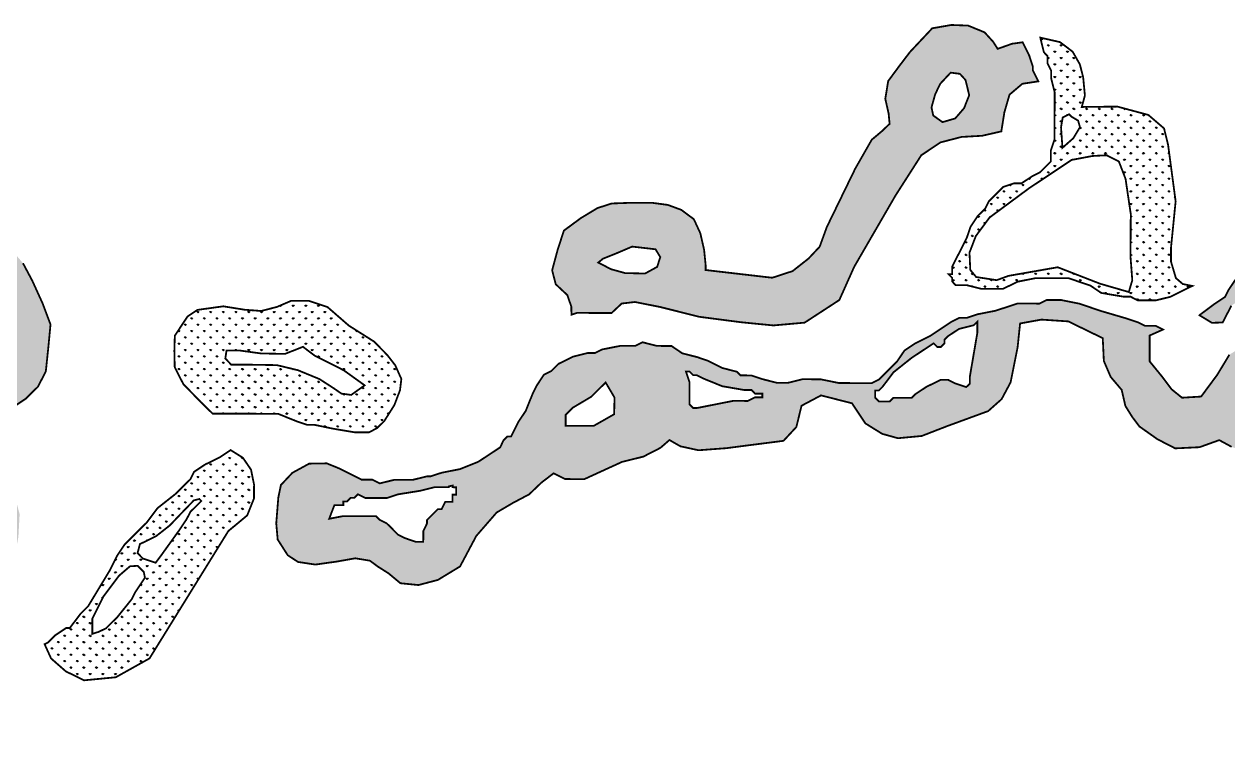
# Model space of a CAD drawing. Header units: metres. Extents: x 319750 to 415268, y 1725605 to 1842937.
# Drawn here: x 358642 to 359983, y 1741853 to 1742654 of the extents above; entities that cross this region are included whole.
import ezdxf

# ---------------------------------------------------------------- set-up
doc = ezdxf.new("R2010")
doc.units = ezdxf.units.M
doc.header["$MEASUREMENT"] = 0
doc.layers.add('MANGROOVES BUFFER ZONE', color=120, linetype='Continuous')

msp = doc.modelspace()

# ---------------------------------------------------------------- hatches: boundary and pattern name
at = {"layer": 'MANGROOVES BUFFER ZONE'}
h = msp.add_hatch(dxfattribs=at)
h.set_pattern_fill('GRASS', color=256, scale=10)
h.paths.add_polyline_path([(359686.1, 1742528.1), (359709.1, 1742529.4), (359730.5, 1742534.3), (359733.9, 1742555.6), (359739.6, 1742575.2), (359753.9, 1742587.3), (359771.7, 1742590), (359769.7, 1742594), (359765.7, 1742602.2), (359765.7, 1742606.2), (359761.7, 1742618.4), (359754.2, 1742633.5), (359742.5, 1742631.9), (359726.4, 1742626.2), (359721.3, 1742634.2), (359711.8, 1742644.6), (359693.5, 1742652.1), (359674.8, 1742652.8), (359653.5, 1742649.1), (359628.7, 1742622.7), (359617.1, 1742607.5), (359604.4, 1742590.3), (359601.2, 1742570.5), (359604.9, 1742554.2), (359606, 1742542.7), (359597.3, 1742534.4), (359586.1, 1742525), (359567.8, 1742493), (359536, 1742427.7), (359528.1, 1742405.9), (359515.7, 1742392.7), (359497.9, 1742378.7), (359475.2, 1742371.3), (359401, 1742379.9), (359401, 1742385.9), (359399.3, 1742402.6), (359395.1, 1742420.9), (359387.9, 1742436.5), (359373.9, 1742446.9), (359359, 1742452.4), (359341.8, 1742454.7), (359318.2, 1742454.8), (359296.4, 1742454), (359280.5, 1742448.9), (359262.1, 1742437.8), (359243.1, 1742423.8), (359236.1, 1742402.3), (359230, 1742379.6), (359234, 1742364.1), (359246.9, 1742352), (359251.4, 1742339.1), (359251.5, 1742330.1), (359257.7, 1742332.2), (359273.9, 1742332.1), (359286.1, 1742332.1), (359296.2, 1742332), (359307.5, 1742342.6), (359322.3, 1742344.3), (359350.5, 1742338.7), (359394, 1742327.8), (359440.9, 1742321.7), (359476.5, 1742318.2), (359511.3, 1742321.3), (359550, 1742346.5), (359566.5, 1742383.4), (359612.6, 1742462.9), (359641.3, 1742507.7), (359662.6, 1742522)])
h.paths.add_polyline_path([(359654.6, 1742552), (359652.7, 1742561), (359656.8, 1742575.7), (359662.5, 1742587.4), (359674, 1742599.7), (359684.3, 1742598.4), (359690.6, 1742591.5), (359694.7, 1742574.6), (359689, 1742560.2), (359679.1, 1742548.7), (359664.9, 1742544.6)], flags=16)
h.paths.add_polyline_path([(359350.5, 1742394.3), (359347, 1742383.4), (359333.5, 1742376), (359311.3, 1742376.5), (359295.7, 1742380.8), (359281.4, 1742388.2), (359286.6, 1742392.5), (359300.9, 1742398.2), (359319.2, 1742406), (359345.2, 1742403)], flags=16)
h = msp.add_hatch(dxfattribs=at)
h.set_pattern_fill('GRASS', color=256, scale=10)
h.paths.add_polyline_path([(359911.8, 1742537.6), (359894.3, 1742552.6), (359859.8, 1742561.9), (359820.1, 1742561.5), (359823.6, 1742574.2), (359821.7, 1742594.3), (359818, 1742608.9), (359810, 1742623), (359795.9, 1742633.7), (359773.9, 1742638.7), (359777.9, 1742622.4), (359781.9, 1742618.3), (359781.9, 1742610.2), (359785.9, 1742602.1), (359785.9, 1742594), (359789.9, 1742577.7), (359789.9, 1742569.6), (359789.9, 1742561.5), (359789.8, 1742553.4), (359789.8, 1742541.2), (359789.8, 1742537.2), (359789.7, 1742529.1), (359789.7, 1742525), (359785.6, 1742512.9), (359785.6, 1742500.7), (359781.5, 1742496.6), (359773.4, 1742488.6), (359765.2, 1742484.5), (359753, 1742476.5), (359744.9, 1742476.5), (359732.7, 1742472.5), (359724.6, 1742464.4), (359716.5, 1742456.3), (359712.4, 1742448.2), (359704.2, 1742440.1), (359696.1, 1742428), (359692, 1742415.8), (359683.8, 1742399.6), (359679.7, 1742391.5), (359675.6, 1742383.4), (359675.6, 1742379.4), (359675.6, 1742375.3), (359671.6, 1742375.3), (359675.6, 1742371.3), (359675.6, 1742367.2), (359679.6, 1742363.1), (359691.8, 1742363.1), (359708, 1742359), (359720.2, 1742358.9), (359732.3, 1742358.9), (359748.6, 1742366.9), (359768.9, 1742370.9), (359781.1, 1742370.9), (359793.2, 1742370.8), (359805.4, 1742370.8), (359817.5, 1742366.7), (359829.7, 1742362.6), (359841.8, 1742354.4), (359866.2, 1742350.3), (359874.3, 1742350.3), (359882.4, 1742346.2), (359898.6, 1742346.1), (359902.7, 1742346.1), (359918.9, 1742350.1), (359935.1, 1742358.2), (359943.3, 1742362.2), (359932.7, 1742364.3), (359925, 1742370.9), (359919.6, 1742389), (359919.6, 1742405.4), (359924.7, 1742456.4), (359916.3, 1742519.2)])
h.paths.add_polyline_path([(359861.5, 1742500.7), (359868.9, 1742481.4), (359874.7, 1742442.3), (359874.4, 1742394.9), (359876.4, 1742368.5), (359872.5, 1742355.4), (359840.4, 1742364.7), (359793.3, 1742383), (359738.5, 1742373.4), (359725.3, 1742368.6), (359702.5, 1742372.1), (359695.9, 1742380), (359695, 1742399.3), (359702.1, 1742417.8), (359717.4, 1742438.4), (359761.3, 1742470.9), (359808.8, 1742502.5), (359832.1, 1742506.9), (359847.9, 1742507.7)], flags=16)
h.paths.add_polyline_path([(359818.1, 1742539), (359810.7, 1742526.7), (359798.6, 1742516), (359797, 1742539), (359798.9, 1742549.7), (359806, 1742553.3), (359808.8, 1742550.6), (359816, 1742546.3)], flags=16)
h = msp.add_hatch(dxfattribs=at)
h.set_pattern_fill('GRASS', color=256, scale=10)
h.paths.add_polyline_path([(358620.9, 1742410.6), (358600.4, 1742426.7), (358572.1, 1742485), (358545, 1742546.4), (358526.5, 1742559.7), (358507.4, 1742561.4), (358491.2, 1742555.3), (358479.4, 1742542.6), (358454.5, 1742541.7), (358441.6, 1742549.2), (358423.6, 1742560.5), (358407.5, 1742567), (358372.1, 1742570.9), (358342.7, 1742573), (358320.5, 1742583.8), (358302.8, 1742591.3), (358290.6, 1742590.6), (358279, 1742583.1), (358277, 1742579.1), (358268.8, 1742571), (358264.8, 1742567), (358256.6, 1742558.9), (358248.5, 1742554.9), (358240.4, 1742550.8), (358235.8, 1742546.3), (358232.2, 1742537.3), (358233.1, 1742509.4), (358218.6, 1742491.8), (358211.7, 1742487), (358211.7, 1742486), (358215.8, 1742482), (358219.8, 1742477.9), (358223.9, 1742473.8), (358227.9, 1742469.7), (358227.9, 1742461.6), (358227.8, 1742453.5), (358223.8, 1742449.5), (358219.7, 1742441.4), (358215.6, 1742433.3), (358207.5, 1742425.2), (358199.3, 1742421.2), (358187.1, 1742413.1), (358179, 1742409.1), (358174.9, 1742401), (358170.8, 1742392.9), (358166.8, 1742384.8), (358158.6, 1742376.7), (358150.5, 1742364.5), (358142.3, 1742356.5), (358134.2, 1742344.3), (358130.1, 1742336.2), (358130.1, 1742332.2), (358130, 1742324), (358130, 1742320), (358130, 1742315.9), (358130, 1742311.9), (358129.9, 1742295.6), (358125.8, 1742283.5), (358125.8, 1742275.4), (358143, 1742273.7), (358170.6, 1742278.7), (358197.4, 1742291), (358221.5, 1742307.6), (358231.9, 1742317.6), (358212.8, 1742274.2), (358201.1, 1742248.5), (358197.5, 1742231), (358195.3, 1742187), (358195.4, 1742077.8), (358147.9, 1742035.4), (358126.3, 1742021.3), (358114.4, 1742014.8), (358107.6, 1742019.9), (358102.1, 1742040.8), (358099.2, 1742076.7), (358106.4, 1742103.4), (358108.7, 1742119.5), (358102.2, 1742139.5), (358095.5, 1742154.7), (358078.8, 1742170.9), (358066.6, 1742180.2), (358064.6, 1742174.2), (358056.5, 1742166.1), (358048.3, 1742162.1), (358040.2, 1742162.1), (358032.1, 1742162.1), (358024, 1742166.2), (358015.9, 1742170.3), (358007.8, 1742174.4), (357999.7, 1742182.5), (357991.6, 1742182.6), (357983.5, 1742186.6), (357971.4, 1742186.7), (357955.1, 1742186.7), (357938.9, 1742186.8), (357918.6, 1742190.9), (357902.4, 1742191), (357890.3, 1742191), (357890.3, 1742195.1), (357886.2, 1742191), (357886.2, 1742187), (357886.2, 1742182.9), (357890.2, 1742178.9), (357890.2, 1742174.8), (357894.2, 1742166.7), (357898.3, 1742162.6), (357902.3, 1742158.5), (357902.3, 1742150.4), (357906.3, 1742146.3), (357910.4, 1742142.3), (357914.4, 1742134.1), (357914.4, 1742130.1), (357914.4, 1742126), (357918.4, 1742122), (357918.4, 1742117.9), (357926.5, 1742105.7), (357926.4, 1742101.6), (357930.5, 1742093.5), (357934.5, 1742085.4), (357938.5, 1742077.3), (357942.5, 1742069.1), (357946.6, 1742061), (357950.6, 1742056.9), (357958.7, 1742048.8), (357962.7, 1742040.7), (357970.8, 1742032.5), (357974.8, 1742024.4), (357982.9, 1742016.3), (357991, 1742008.1), (357995, 1742004), (357999.1, 1742000), (358007.2, 1741987.8), (358011.2, 1741975.6), (358019.2, 1741967.4), (358023.3, 1741955.3), (358031.3, 1741947.1), (358035.4, 1741939), (358039.4, 1741930.9), (358043.4, 1741918.7), (358051.5, 1741910.5), (358055.5, 1741902.4), (358059.6, 1741898.3), (358063.6, 1741890.2), (358071.7, 1741882.1), (358079.8, 1741878), (358087.9, 1741869.8), (358100, 1741865.7), (358112.1, 1741857.6), (358124.3, 1741857.5), (358136.5, 1741853.4), (358148.6, 1741853.4), (358160.8, 1741853.3), (358173, 1741853.3), (358185.2, 1741857.3), (358189.2, 1741857.3), (358201.4, 1741861.3), (358213.6, 1741865.3), (358225.8, 1741869.3), (358237.9, 1741873.4), (358250.1, 1741881.4), (358256.3, 1741885.5), (358207.5, 1741869), (358164.8, 1741860.3), (358119.1, 1741866.5), (358086.6, 1741877.3), (358062.6, 1741907.2), (358042.2, 1741950), (357999.8, 1742030.7), (357954.9, 1742086.3), (357905.5, 1742162.7), (357903.4, 1742180.2), (357912.6, 1742182.8), (357995.7, 1742165.7), (358018.5, 1742149.5), (358027.2, 1742135.8), (358036, 1742126.3), (358059.5, 1742118.6), (358056.3, 1742113.4), (358048.1, 1742093.1), (358048, 1742080.9), (358043.9, 1742056.6), (358043.9, 1742044.4), (358047.9, 1742032.2), (358051.9, 1742020.1), (358060, 1742011.9), (358064, 1741999.7), (358084.1, 1741967.2), (358100.3, 1741938.8), (358116.4, 1741918.4), (358128.6, 1741910.3), (358148.8, 1741902.1), (358161, 1741893.9), (358181.2, 1741889.8), (358201.5, 1741885.7), (358209.6, 1741885.6), (358225.8, 1741889.6), (358262.4, 1741905.7), (358278.6, 1741909.7), (358335.5, 1741929.8), (358392.4, 1741949.9), (358412.7, 1741957.9), (358445.2, 1741970), (358481.7, 1741986.1), (358518.6, 1742010.5), (358517.9, 1742005.7), (358513.9, 1741971.7), (358518.2, 1741973.8), (358534.4, 1741981.8), (358542.6, 1741985.9), (358587.3, 1742018.2), (358615.8, 1742038.3), (358627.3, 1742049.8), (358631.8, 1742063.6), (358635.3, 1742083), (358636.7, 1742108), (358631, 1742129.1), (358615.2, 1742138), (358593.4, 1742144.8), (358573.1, 1742151), (358585.4, 1742223.9), (358613.3, 1742225.5), (358632.4, 1742229.2), (358643.4, 1742236.5), (358657.3, 1742250.2), (358665.9, 1742267.2), (358668.7, 1742294.1), (358671.1, 1742319.2), (358662.4, 1742342.5), (358650.9, 1742367.8), (358640.4, 1742387.5)])
h.paths.add_polyline_path([(358355.4, 1742388.4), (358429.7, 1742458.5), (358438.8, 1742474.8), (358445.5, 1742487.3), (358452.2, 1742493.1), (358475.2, 1742492.7), (358473.1, 1742483.5), (358465.1, 1742466.8), (358471.4, 1742457.2), (358484.8, 1742443.9), (358525.3, 1742397), (358522.8, 1742375.3), (358513.6, 1742349.5), (358495.2, 1742332), (358464.3, 1742297.8), (358436.4, 1742257.7), (358414.3, 1742200.4), (358416.8, 1742149.1), (358428, 1742114.5), (358436, 1742090.3), (358435.6, 1742107), (358437.2, 1742124.9), (358447.2, 1742129.1), (358459.3, 1742122.4), (358478.1, 1742113.2), (358501.1, 1742106.1), (358533.2, 1742104.1), (358554.9, 1742102), (358577.9, 1742100.3), (358590.8, 1742096.1), (358590, 1742085.7), (358581.6, 1742069), (358563.5, 1742046.9), (358538.7, 1742030.5), (358518.3, 1742018.4), (358502.1, 1742010.3), (358485.8, 1741998.2), (358457.4, 1741986.2), (358428.9, 1741970), (358412.7, 1741962), (358392.4, 1741958), (358355.8, 1741941.9), (358327.4, 1741933.9), (358290.8, 1741921.8), (358258.4, 1741909.8), (358225.9, 1741897.7), (358213.7, 1741893.7), (358209.6, 1741893.7), (358201.5, 1741893.8), (358193.4, 1741893.8), (358181.2, 1741893.8), (358156.9, 1741902), (358140.7, 1741910.2), (358124.5, 1741922.4), (358112.4, 1741934.7), (358101.1, 1741946), (358157.9, 1741978.8), (358211.3, 1742021.8), (358244.7, 1742063.9), (358253.9, 1742152.1), (358253.1, 1742200.9), (358254.7, 1742230.5), (358259.8, 1742244.6), (358273.1, 1742244.2), (358284, 1742233), (358304, 1742176.2), (358314.4, 1742093.7), (358324, 1742089.5), (358312.8, 1742207.3), (358305.7, 1742231.5), (358290.6, 1742251.9), (358280.6, 1742269.4), (358278.1, 1742291.1), (358282.3, 1742306.5), (358291.9, 1742320.3)], flags=16)
h.paths.add_polyline_path([(358328.1, 1742436.9), (358318.4, 1742447), (358297.8, 1742469.3), (358278.4, 1742490.4), (358280.8, 1742512.1), (358286.8, 1742528.3), (358295.2, 1742539.7), (358310, 1742539.7), (358328.1, 1742532.1), (358360.2, 1742523.7), (358388, 1742517.8), (358412.9, 1742516.1), (358428.9, 1742508.5), (358416.3, 1742492.9), (358389.3, 1742484.1), (358370.3, 1742471.5), (358350.5, 1742447.4), (358337.4, 1742436.9)], flags=16)
h.paths.add_polyline_path([(358264.4, 1742419), (358240.4, 1742394.6), (358202.5, 1742359.2), (358151.6, 1742328.1), (358145.7, 1742327.6), (358143.2, 1742334.8), (358143.6, 1742343.6), (358150.8, 1742355), (358168.4, 1742375.2), (358203.4, 1742408.9), (358255.4, 1742449.4), (358266, 1742455.5), (358274.6, 1742453.1), (358273.3, 1742439.2)], flags=16)
h.paths.add_polyline_path([(358476.5, 1742260.5), (358505.9, 1742269.3), (358533.1, 1742275.6), (358559.1, 1742290.3), (358569.6, 1742310.4), (358580.1, 1742329.2), (358593.5, 1742331.3), (358606, 1742325), (358616.5, 1742312), (358619, 1742296.5), (358611.5, 1742269.3), (358585.9, 1742267.2), (358560.3, 1742267.2), (358550.6, 1742261.7), (358547.6, 1742261.7), (358543.5, 1742257.7), (358539.5, 1742257.7), (358539.5, 1742253.6), (358535.3, 1742229.3), (358531.2, 1742200.9), (358527, 1742160.4), (358526.9, 1742132), (358495.8, 1742133.2), (358471.1, 1742143.2), (358449.7, 1742158.7), (358443.4, 1742176.3), (358443.4, 1742206.9), (358457.2, 1742240.8)], flags=16)
h = msp.add_hatch(dxfattribs=at)
h.set_pattern_fill('GRASS', color=256, scale=10)
h.paths.add_polyline_path([(360147, 1742244.2), (360156.5, 1742256.5), (360166.7, 1742271), (360164.4, 1742293.4), (360157.7, 1742324.2), (360148.1, 1742348.5), (360129.6, 1742367.4), (360110, 1742380.1), (360084.4, 1742389.1), (360055.9, 1742390.4), (360033.4, 1742385.7), (360014.5, 1742406.8), (360008.3, 1742394.4), (360000.1, 1742382.3), (359992, 1742370.1), (359983.8, 1742358), (359979.7, 1742349.9), (359967.5, 1742341.8), (359951.3, 1742329.7), (359951.2, 1742329.6), (359965.1, 1742321.1), (359977.1, 1742321.5), (359986.8, 1742340.2), (360010.2, 1742355.9), (360008.1, 1742349.8), (360012.1, 1742337.6), (360012.1, 1742325.4), (360012.1, 1742321.4), (360012.1, 1742317.3), (360012, 1742309.2), (360009.5, 1742301.6), (359984.6, 1742285.6), (359970.9, 1742263), (359953.1, 1742239), (359931.8, 1742237.7), (359920.3, 1742247), (359909.6, 1742261.2), (359895.8, 1742278.1), (359895.8, 1742307), (359910.6, 1742313.6), (359902.6, 1742317.7), (359890.4, 1742317.8), (359882.3, 1742321.8), (359870.1, 1742325.9), (359841.8, 1742334.2), (359817.5, 1742342.4), (359797.2, 1742346.5), (359789.1, 1742346.5), (359781, 1742346.5), (359772.8, 1742342.5), (359748.5, 1742342.6), (359724.1, 1742334.6), (359703.8, 1742330.6), (359691.7, 1742326.6), (359683.6, 1742326.6), (359675.4, 1742322.6), (359651, 1742306.4), (359634.8, 1742298.4), (359622.6, 1742290.3), (359614.4, 1742278.2), (359594.1, 1742258), (359585.9, 1742253.9), (359577.8, 1742254), (359565.7, 1742254), (359549.4, 1742254.1), (359529.2, 1742258.2), (359508.9, 1742258.3), (359492.7, 1742254.3), (359480.5, 1742254.3), (359464.3, 1742258.4), (359452.1, 1742262.5), (359444, 1742262.6), (359440, 1742262.6), (359435.9, 1742266.6), (359419.7, 1742270.8), (359403.5, 1742278.9), (359391.4, 1742283), (359375.1, 1742287.1), (359363, 1742295.3), (359346.8, 1742295.4), (359330.6, 1742299.5), (359322.4, 1742295.4), (359306.2, 1742295.5), (359285.9, 1742291.5), (359277.8, 1742287.5), (359269.7, 1742287.5), (359253.4, 1742283.5), (359237.2, 1742275.5), (359229.1, 1742267.4), (359220.9, 1742263.4), (359212.8, 1742251.2), (359208.7, 1742243.1), (359200.5, 1742222.9), (359192.3, 1742210.7), (359184.2, 1742194.5), (359180.1, 1742194.5), (359176, 1742190.5), (359172, 1742182.4), (359159.8, 1742174.3), (359147.6, 1742166.3), (359127.3, 1742158.2), (359107, 1742154.2), (359094.8, 1742150.2), (359090.7, 1742150.2), (359074.5, 1742146.2), (359054.2, 1742146.3), (359038, 1742142.3), (359029.9, 1742146.4), (359017.7, 1742146.4), (359009.6, 1742150.5), (358993.4, 1742158.7), (358978.9, 1742164.6), (358959.3, 1742164.3), (358940.6, 1742154.1), (358927.8, 1742140.5), (358924.9, 1742126.5), (358922.6, 1742097.8), (358924.2, 1742079.8), (358935.4, 1742062.3), (358946.9, 1742054.8), (358966.1, 1742051.9), (358989.8, 1742055.2), (359010.7, 1742058.9), (359027, 1742056.2), (359035.3, 1742050), (359047.9, 1742042), (359061, 1742031.1), (359081.1, 1742029.1), (359102.7, 1742034.8), (359127.4, 1742049.8), (359145.5, 1742083.8), (359168.2, 1742109.9), (359186.4, 1742120.6), (359204.4, 1742130.1), (359218.1, 1742143.2), (359231.6, 1742153.5), (359244.4, 1742147.2), (359265.6, 1742146.9), (359287, 1742156.7), (359307.8, 1742166.2), (359331.6, 1742172.1), (359350.7, 1742181.9), (359360.7, 1742190.6), (359372.9, 1742183.6), (359393.1, 1742179.2), (359424, 1742181.5), (359447.1, 1742184.5), (359487.8, 1742189.7), (359502.1, 1742205.1), (359507.9, 1742228.8), (359529.6, 1742240.3), (359564.1, 1742231.5), (359579, 1742209.1), (359597.7, 1742197.5), (359615.3, 1742192.6), (359641.8, 1742195.1), (359670.2, 1742206.1), (359715.8, 1742222.8), (359730.8, 1742236.1), (359740.8, 1742254.8), (359748.6, 1742293.7), (359751.4, 1742320.4), (359775.2, 1742324.7), (359805.1, 1742322.7), (359843.5, 1742304), (359844.7, 1742278.6), (359852.3, 1742260.9), (359864.6, 1742246.4), (359868.7, 1742228.5), (359876.6, 1742215.9), (359884.3, 1742205.7), (359904.4, 1742191.5), (359924.2, 1742181.3), (359951.3, 1742182.6), (359973.3, 1742190.5), (359987.1, 1742183), (360020.6, 1742170.3), (360056.4, 1742170.4), (360082.4, 1742182.2), (360100.6, 1742203.6), (360108.4, 1742231.9), (360130.1, 1742234.6)])
h.paths.add_polyline_path([(360020.6, 1742237.3), (360022.8, 1742250.1), (360028.1, 1742261.2), (360033.9, 1742275.4), (360036.1, 1742296.3), (360036.1, 1742318.4), (360042.8, 1742331.3), (360057.4, 1742334), (360079.2, 1742330.4), (360102.7, 1742321.1), (360116, 1742310), (360114.7, 1742294.5), (360102.7, 1742282.5), (360083.2, 1742275), (360066.3, 1742266.1), (360060.5, 1742253.7), (360061.4, 1742233.7), (360053, 1742224.4), (360037.9, 1742223.5), (360025, 1742228.8)], flags=16)
h.paths.add_polyline_path([(359695.5, 1742261.7), (359695.5, 1742257.6), (359695.5, 1742253.5), (359691.4, 1742249.5), (359679.2, 1742253.6), (359671.1, 1742257.7), (359663, 1742257.7), (359646.8, 1742249.7), (359634.6, 1742241.6), (359630.5, 1742237.5), (359610.2, 1742237.6), (359606.2, 1742233.6), (359594, 1742233.6), (359589.9, 1742237.7), (359590, 1742245.8), (359594, 1742245.8), (359598.1, 1742249.8), (359610.3, 1742266), (359630.7, 1742282.2), (359655.1, 1742298.3), (359659.1, 1742294.2), (359663.2, 1742294.2), (359667.2, 1742298.3), (359667.2, 1742302.3), (359671.3, 1742306.4), (359683.5, 1742314.4), (359699.7, 1742318.4), (359703.8, 1742322.5), (359703.8, 1742318.4), (359703.8, 1742310.3)], flags=16)
h.paths.add_polyline_path([(359464.2, 1742242.2), (359464.2, 1742238.1), (359456.1, 1742238.2), (359448, 1742234.1), (359431.7, 1742234.2), (359391.2, 1742226.2), (359387.1, 1742226.2), (359383.1, 1742230.3), (359383.1, 1742254.7), (359379.1, 1742266.8), (359383.2, 1742266.8), (359387.2, 1742262.8), (359391.3, 1742262.7), (359399.4, 1742258.7), (359419.6, 1742250.5), (359444, 1742246.3), (359452.1, 1742246.3), (359456.1, 1742242.2)], flags=16)
h.paths.add_polyline_path([(359299.5, 1742237.9), (359299.1, 1742219.3), (359276.2, 1742206.3), (359245.1, 1742206.5), (359245.1, 1742218.6), (359253.2, 1742226.7), (359273.6, 1742238.8), (359289.6, 1742254.7)], flags=16)
h.paths.add_polyline_path([(359123.1, 1742137.9), (359123.1, 1742129.8), (359119, 1742129.8), (359119, 1742121.7), (359110.9, 1742121.8), (359106.8, 1742113.7), (359102.8, 1742113.7), (359094.6, 1742105.6), (359090.6, 1742101.5), (359090.5, 1742097.5), (359086.5, 1742089.4), (359086.4, 1742077.2), (359078.3, 1742077.2), (359066.1, 1742081.3), (359058, 1742085.4), (359054, 1742089.5), (359050, 1742093.6), (359045.9, 1742097.6), (359037.8, 1742101.7), (359033.8, 1742105.8), (358997.3, 1742105.9), (358981.6, 1742102.9), (358987.4, 1742118.1), (358997.3, 1742118.1), (358997.3, 1742122.2), (359001.4, 1742122.1), (359005.5, 1742126.2), (359009.5, 1742126.2), (359013.6, 1742130.2), (359021.7, 1742126.1), (359046, 1742126), (359058.2, 1742130.1), (359082.6, 1742134), (359098.8, 1742138), (359115, 1742138), (359115, 1742139), (359119.1, 1742139.9), (359119.1, 1742138)], flags=16)
h = msp.add_hatch(dxfattribs=at)
h.set_pattern_fill('GRASS', color=256, scale=10)
h.paths.add_polyline_path([(359003.5, 1742318), (358979.8, 1742338.6), (358959.3, 1742345.5), (358939.3, 1742345.6), (358923.3, 1742338.8), (358905.9, 1742334.3), (358887.3, 1742335.7), (358863.6, 1742339.5), (358834.8, 1742335.5), (358823.8, 1742328.2), (358809.6, 1742306.8), (358809.1, 1742290), (358809.5, 1742271.8), (358819, 1742253), (358838.5, 1742232.9), (358851.7, 1742220), (358863.8, 1742220), (358880.1, 1742219.9), (358896.3, 1742219.9), (358912.5, 1742219.8), (358924.7, 1742219.8), (358944.9, 1742211.6), (358957.1, 1742207.5), (358965.2, 1742207.5), (358985.5, 1742203.3), (359009.8, 1742199.2), (359026, 1742199.1), (359034.9, 1742203.9), (359042.9, 1742211.6), (359054.2, 1742229.5), (359060.5, 1742246.1), (359062, 1742258.6), (359055.2, 1742273.8), (359046.6, 1742284.9), (359031.8, 1742300.1)])
h.paths.add_polyline_path([(358952.4, 1742294.4), (358965.5, 1742284.5), (358997.9, 1742268.2), (359021.1, 1742251.5), (359006.1, 1742240.8), (358995.2, 1742242.3), (358986.7, 1742248.2), (358970.7, 1742258.5), (358946.6, 1742268.4), (358923.3, 1742274), (358892.7, 1742274.5), (358872.4, 1742274.5), (358865.9, 1742281.4), (358867.2, 1742290.4), (358881, 1742290.4), (358905.6, 1742287), (358932.3, 1742286.5)], flags=16)
h = msp.add_hatch(dxfattribs=at)
h.set_pattern_fill('GRASS', color=256, scale=10)
h.paths.add_polyline_path([(358869.2, 1742089.2), (358890.2, 1742106.6), (358897.8, 1742125.6), (358897.9, 1742140.8), (358894.5, 1742157.6), (358885.4, 1742170.9), (358871.8, 1742179.4), (358859.6, 1742171.3), (358843.3, 1742163.3), (358831.1, 1742155.2), (358827.1, 1742147.1), (358810.8, 1742130.9), (358790.4, 1742114.8), (358778.2, 1742098.6), (358766, 1742086.5), (358753.8, 1742074.4), (358745.6, 1742062.2), (358737.5, 1742046), (358713, 1742005.5), (358704.8, 1741997.4), (358692.6, 1741981.3), (358688.6, 1741981.3), (358676.4, 1741973.2), (358668.2, 1741965.1), (358664.5, 1741963.3), (358671.7, 1741947.4), (358688.1, 1741933), (358708.5, 1741923), (358743.8, 1741926.4), (358781.4, 1741947.4)])
h.paths.add_polyline_path([(358765.8, 1742021.6), (358761.7, 1742013.5), (358745.4, 1741993.2), (358737.2, 1741985.2), (358733.2, 1741981.1), (358725.1, 1741977.1), (358717.7, 1741974.7), (358717.7, 1741991.8), (358730.3, 1742016.7), (358747.4, 1742039.5), (358759.7, 1742050), (358768.1, 1742050.5), (358775, 1742043.8), (358776.3, 1742037.3)], flags=16)
h.paths.add_polyline_path([(358788.2, 1742053.9), (358774, 1742058.6), (358768.1, 1742064.7), (358770.7, 1742074.7), (358788.7, 1742083.5), (358804, 1742095.5), (358816.6, 1742108.7), (358830.8, 1742123.4), (358837, 1742124.9), (358839.1, 1742122.7), (358835.1, 1742118.7), (358831, 1742114.6), (358826.9, 1742110.6), (358822.8, 1742102.5), (358814.7, 1742090.4), (358794.3, 1742062)], flags=16)

# ---------------------------------------------------------------- linework, layer by layer
at = {"layer": 'MANGROOVES BUFFER ZONE', "const_width": 2}
for points in [[(359686.1, 1742528.1), (359709.1, 1742529.4), (359730.5, 1742534.3), (359733.9, 1742555.6), (359739.6, 1742575.2), (359753.9, 1742587.3), (359771.7, 1742590), (359769.7, 1742594), (359765.7, 1742602.2), (359765.7, 1742606.2), (359761.7, 1742618.4), (359754.2, 1742633.5), (359742.5, 1742631.9), (359726.4, 1742626.2), (359721.3, 1742634.2), (359711.8, 1742644.6), (359693.5, 1742652.1), (359674.8, 1742652.8), (359653.5, 1742649.1), (359628.7, 1742622.7), (359617.1, 1742607.5), (359604.4, 1742590.3), (359601.2, 1742570.5), (359604.9, 1742554.2), (359606, 1742542.7), (359597.3, 1742534.4), (359586.1, 1742525), (359567.8, 1742493), (359536, 1742427.7), (359528.1, 1742405.9), (359515.7, 1742392.7), (359497.9, 1742378.7), (359475.2, 1742371.3), (359401, 1742379.9), (359401, 1742385.9), (359399.3, 1742402.6), (359395.1, 1742420.9), (359387.9, 1742436.5), (359373.9, 1742446.9), (359359, 1742452.4), (359341.8, 1742454.7), (359318.2, 1742454.8), (359296.4, 1742454), (359280.5, 1742448.9), (359262.1, 1742437.8), (359243.1, 1742423.8), (359236.1, 1742402.3), (359230, 1742379.6), (359234, 1742364.1), (359246.9, 1742352), (359251.4, 1742339.1), (359251.5, 1742330.1), (359257.7, 1742332.2), (359273.9, 1742332.1), (359286.1, 1742332.1), (359296.2, 1742332), (359307.5, 1742342.6), (359322.3, 1742344.3), (359350.5, 1742338.7), (359394, 1742327.8), (359440.9, 1742321.7), (359476.5, 1742318.2), (359511.3, 1742321.3), (359550, 1742346.5), (359566.5, 1742383.4), (359612.6, 1742462.9), (359641.3, 1742507.7), (359662.6, 1742522), (359686.1, 1742528.1)], [(359911.8, 1742537.6), (359894.3, 1742552.6), (359859.8, 1742561.9), (359820.1, 1742561.5), (359823.6, 1742574.2), (359821.7, 1742594.3), (359818, 1742608.9), (359810, 1742623), (359795.9, 1742633.7), (359773.9, 1742638.7), (359777.9, 1742622.4), (359781.9, 1742618.3), (359781.9, 1742610.2), (359785.9, 1742602.1), (359785.9, 1742594), (359789.9, 1742577.7), (359789.9, 1742569.6), (359789.9, 1742561.5), (359789.8, 1742553.4), (359789.8, 1742541.2), (359789.8, 1742537.2), (359789.7, 1742529.1), (359789.7, 1742525), (359785.6, 1742512.9), (359785.6, 1742500.7), (359781.5, 1742496.6), (359773.4, 1742488.6), (359765.2, 1742484.5), (359753, 1742476.5), (359744.9, 1742476.5), (359732.7, 1742472.5), (359724.6, 1742464.4), (359716.5, 1742456.3), (359712.4, 1742448.2), (359704.2, 1742440.1), (359696.1, 1742428), (359692, 1742415.8), (359683.8, 1742399.6), (359679.7, 1742391.5), (359675.6, 1742383.4), (359675.6, 1742379.4), (359675.6, 1742375.3), (359671.6, 1742375.3), (359675.6, 1742371.3), (359675.6, 1742367.2), (359679.6, 1742363.1), (359691.8, 1742363.1), (359708, 1742359), (359720.2, 1742358.9), (359732.3, 1742358.9), (359748.6, 1742366.9), (359768.9, 1742370.9), (359781.1, 1742370.9), (359793.2, 1742370.8), (359805.4, 1742370.8), (359817.5, 1742366.7), (359829.7, 1742362.6), (359841.8, 1742354.4), (359866.2, 1742350.3), (359874.3, 1742350.3), (359882.4, 1742346.2), (359898.6, 1742346.1), (359902.7, 1742346.1), (359918.9, 1742350.1), (359935.1, 1742358.2), (359943.3, 1742362.2), (359932.7, 1742364.3), (359925, 1742370.9), (359919.6, 1742389), (359919.6, 1742405.4), (359924.7, 1742456.4), (359916.3, 1742519.2), (359911.8, 1742537.6)], [(359654.6, 1742552), (359652.7, 1742561), (359656.8, 1742575.7), (359662.5, 1742587.4), (359674, 1742599.7), (359684.3, 1742598.4), (359690.6, 1742591.5), (359694.7, 1742574.6), (359689, 1742560.2), (359679.1, 1742548.7), (359664.9, 1742544.6), (359654.6, 1742552)], [(359818.1, 1742539), (359810.7, 1742526.7), (359798.6, 1742516), (359797, 1742539), (359798.9, 1742549.7), (359806, 1742553.3), (359808.8, 1742550.6), (359816, 1742546.3), (359818.1, 1742539)], [(359861.5, 1742500.7), (359868.9, 1742481.4), (359874.7, 1742442.3), (359874.4, 1742394.9), (359876.4, 1742368.5), (359872.5, 1742355.4), (359840.4, 1742364.7), (359793.3, 1742383), (359738.5, 1742373.4), (359725.3, 1742368.6), (359702.5, 1742372.1), (359695.9, 1742380), (359695, 1742399.3), (359702.1, 1742417.8), (359717.4, 1742438.4), (359761.3, 1742470.9), (359808.8, 1742502.5), (359832.1, 1742506.9), (359847.9, 1742507.7), (359861.5, 1742500.7)], [(359350.5, 1742394.3), (359347, 1742383.4), (359333.5, 1742376), (359311.3, 1742376.5), (359295.7, 1742380.8), (359281.4, 1742388.2), (359286.6, 1742392.5), (359300.9, 1742398.2), (359319.2, 1742406), (359345.2, 1742403), (359350.5, 1742394.3)], [(359003.5, 1742318), (358979.8, 1742338.6), (358959.3, 1742345.5), (358939.3, 1742345.6), (358923.3, 1742338.8), (358905.9, 1742334.3), (358887.3, 1742335.7), (358863.6, 1742339.5), (358834.8, 1742335.5), (358823.8, 1742328.2), (358809.6, 1742306.8), (358809.1, 1742290), (358809.5, 1742271.8), (358819, 1742253), (358838.5, 1742232.9), (358851.7, 1742220), (358863.8, 1742220), (358880.1, 1742219.9), (358896.3, 1742219.9), (358912.5, 1742219.8), (358924.7, 1742219.8), (358944.9, 1742211.6), (358957.1, 1742207.5), (358965.2, 1742207.5), (358985.5, 1742203.3), (359009.8, 1742199.2), (359026, 1742199.1), (359034.9, 1742203.9), (359042.9, 1742211.6), (359054.2, 1742229.5), (359060.5, 1742246.1), (359062, 1742258.6), (359055.2, 1742273.8), (359046.6, 1742284.9), (359031.8, 1742300.1), (359003.5, 1742318)], [(359695.5, 1742261.7), (359695.5, 1742257.6), (359695.5, 1742253.5), (359691.4, 1742249.5), (359679.2, 1742253.6), (359671.1, 1742257.7), (359663, 1742257.7), (359646.8, 1742249.7), (359634.6, 1742241.6), (359630.5, 1742237.5), (359610.2, 1742237.6), (359606.2, 1742233.6), (359594, 1742233.6), (359589.9, 1742237.7), (359590, 1742245.8), (359594, 1742245.8), (359598.1, 1742249.8), (359610.3, 1742266), (359630.7, 1742282.2), (359655.1, 1742298.3), (359659.1, 1742294.2), (359663.2, 1742294.2), (359667.2, 1742298.3), (359667.2, 1742302.3), (359671.3, 1742306.4), (359683.5, 1742314.4), (359699.7, 1742318.4), (359703.8, 1742322.5), (359703.8, 1742318.4), (359703.8, 1742310.3), (359695.5, 1742261.7)], [(358952.4, 1742294.4), (358965.5, 1742284.5), (358997.9, 1742268.2), (359021.1, 1742251.5), (359006.1, 1742240.8), (358995.2, 1742242.3), (358986.7, 1742248.2), (358970.7, 1742258.5), (358946.6, 1742268.4), (358923.3, 1742274), (358892.7, 1742274.5), (358872.4, 1742274.5), (358865.9, 1742281.4), (358867.2, 1742290.4), (358881, 1742290.4), (358905.6, 1742287), (358932.3, 1742286.5), (358952.4, 1742294.4)], [(359299.5, 1742237.9), (359299.1, 1742219.3), (359276.2, 1742206.3), (359245.1, 1742206.5), (359245.1, 1742218.6), (359253.2, 1742226.7), (359273.6, 1742238.8), (359289.6, 1742254.7), (359299.5, 1742237.9)], [(359464.2, 1742242.2), (359464.2, 1742238.1), (359456.1, 1742238.2), (359448, 1742234.1), (359431.7, 1742234.2), (359391.2, 1742226.2), (359387.1, 1742226.2), (359383.1, 1742230.3), (359383.1, 1742254.7), (359379.1, 1742266.8), (359383.2, 1742266.8), (359387.2, 1742262.8), (359391.3, 1742262.7), (359399.4, 1742258.7), (359419.6, 1742250.5), (359444, 1742246.3), (359452.1, 1742246.3), (359456.1, 1742242.2), (359464.2, 1742242.2)], [(358869.2, 1742089.2), (358890.2, 1742106.6), (358897.8, 1742125.6), (358897.9, 1742140.8), (358894.5, 1742157.6), (358885.4, 1742170.9), (358871.8, 1742179.4), (358859.6, 1742171.3), (358843.3, 1742163.3), (358831.1, 1742155.2), (358827.1, 1742147.1), (358810.8, 1742130.9), (358790.4, 1742114.8), (358778.2, 1742098.6), (358766, 1742086.5), (358753.8, 1742074.4), (358745.6, 1742062.2), (358737.5, 1742046), (358713, 1742005.5), (358704.8, 1741997.4), (358692.6, 1741981.3), (358688.6, 1741981.3), (358676.4, 1741973.2), (358668.2, 1741965.1), (358664.5, 1741963.3), (358671.7, 1741947.4), (358688.1, 1741933), (358708.5, 1741923), (358743.8, 1741926.4), (358781.4, 1741947.4), (358869.2, 1742089.2)], [(359123.1, 1742137.9), (359123.1, 1742129.8), (359119, 1742129.8), (359119, 1742121.7), (359110.9, 1742121.8), (359106.8, 1742113.7), (359102.8, 1742113.7), (359094.6, 1742105.6), (359090.6, 1742101.5), (359090.5, 1742097.5), (359086.5, 1742089.4), (359086.4, 1742077.2), (359078.3, 1742077.2), (359066.1, 1742081.3), (359058, 1742085.4), (359054, 1742089.5), (359050, 1742093.6), (359045.9, 1742097.6), (359037.8, 1742101.7), (359033.8, 1742105.8), (358997.3, 1742105.9), (358981.6, 1742102.9), (358987.4, 1742118.1), (358997.3, 1742118.1), (358997.3, 1742122.2), (359001.4, 1742122.1), (359005.5, 1742126.2), (359009.5, 1742126.2), (359013.6, 1742130.2), (359021.7, 1742126.1), (359046, 1742126), (359058.2, 1742130.1), (359082.6, 1742134), (359098.8, 1742138), (359115, 1742138), (359115, 1742139), (359119.1, 1742139.9), (359119.1, 1742138), (359123.1, 1742137.9)], [(358788.2, 1742053.9), (358774, 1742058.6), (358768.1, 1742064.7), (358770.7, 1742074.7), (358788.7, 1742083.5), (358804, 1742095.5), (358816.6, 1742108.7), (358830.8, 1742123.4), (358837, 1742124.9), (358839.1, 1742122.7), (358835.1, 1742118.7), (358831, 1742114.6), (358826.9, 1742110.6), (358822.8, 1742102.5), (358814.7, 1742090.4), (358794.3, 1742062), (358788.2, 1742053.9)], [(358765.8, 1742021.6), (358761.7, 1742013.5), (358745.4, 1741993.2), (358737.2, 1741985.2), (358733.2, 1741981.1), (358725.1, 1741977.1), (358717.7, 1741974.7), (358717.7, 1741991.8), (358730.3, 1742016.7), (358747.4, 1742039.5), (358759.7, 1742050), (358768.1, 1742050.5), (358775, 1742043.8), (358776.3, 1742037.3), (358765.8, 1742021.6)]]:
    msp.add_lwpolyline(points, close=True, dxfattribs=at)
for points in [[(358632.4, 1742229.2), (358643.4, 1742236.5), (358657.3, 1742250.2), (358665.9, 1742267.2), (358668.7, 1742294.1), (358671.1, 1742319.2), (358662.4, 1742342.5), (358650.9, 1742367.8), (358640.4, 1742387.5)], [(359992, 1742370.1), (359983.8, 1742358), (359979.7, 1742349.9), (359967.5, 1742341.8), (359951.3, 1742329.7), (359951.2, 1742329.6), (359965.1, 1742321.1), (359977.1, 1742321.5), (359986.8, 1742340.2)], [(359984.6, 1742285.6), (359970.9, 1742263), (359953.1, 1742239), (359931.8, 1742237.7), (359920.3, 1742247), (359909.6, 1742261.2), (359895.8, 1742278.1), (359895.8, 1742307), (359910.6, 1742313.6), (359902.6, 1742317.7), (359890.4, 1742317.8), (359882.3, 1742321.8), (359870.1, 1742325.9), (359841.8, 1742334.2), (359817.5, 1742342.4), (359797.2, 1742346.5), (359789.1, 1742346.5), (359781, 1742346.5), (359772.8, 1742342.5), (359748.5, 1742342.6), (359724.1, 1742334.6), (359703.8, 1742330.6), (359691.7, 1742326.6), (359683.6, 1742326.6), (359675.4, 1742322.6), (359651, 1742306.4), (359634.8, 1742298.4), (359622.6, 1742290.3), (359614.4, 1742278.2), (359594.1, 1742258), (359585.9, 1742253.9), (359577.8, 1742254), (359565.7, 1742254), (359549.4, 1742254.1), (359529.2, 1742258.2), (359508.9, 1742258.3), (359492.7, 1742254.3), (359480.5, 1742254.3), (359464.3, 1742258.4), (359452.1, 1742262.5), (359444, 1742262.6), (359440, 1742262.6), (359435.9, 1742266.6), (359419.7, 1742270.8), (359403.5, 1742278.9), (359391.4, 1742283), (359375.1, 1742287.1), (359363, 1742295.3), (359346.8, 1742295.4), (359330.6, 1742299.5), (359322.4, 1742295.4), (359306.2, 1742295.5), (359285.9, 1742291.5), (359277.8, 1742287.5), (359269.7, 1742287.5), (359253.4, 1742283.5), (359237.2, 1742275.5), (359229.1, 1742267.4), (359220.9, 1742263.4), (359212.8, 1742251.2), (359208.7, 1742243.1), (359200.5, 1742222.9), (359192.3, 1742210.7), (359184.2, 1742194.5), (359180.1, 1742194.5), (359176, 1742190.5), (359172, 1742182.4), (359159.8, 1742174.3), (359147.6, 1742166.3), (359127.3, 1742158.2), (359107, 1742154.2), (359094.8, 1742150.2), (359090.7, 1742150.2), (359074.5, 1742146.2), (359054.2, 1742146.3), (359038, 1742142.3), (359029.9, 1742146.4), (359017.7, 1742146.4), (359009.6, 1742150.5), (358993.4, 1742158.7), (358978.9, 1742164.6), (358959.3, 1742164.3), (358940.6, 1742154.1), (358927.8, 1742140.5), (358924.9, 1742126.5), (358922.6, 1742097.8), (358924.2, 1742079.8), (358935.4, 1742062.3), (358946.9, 1742054.8), (358966.1, 1742051.9), (358989.8, 1742055.2), (359010.7, 1742058.9), (359027, 1742056.2), (359035.3, 1742050), (359047.9, 1742042), (359061, 1742031.1), (359081.1, 1742029.1), (359102.7, 1742034.8), (359127.4, 1742049.8), (359145.5, 1742083.8), (359168.2, 1742109.9), (359186.4, 1742120.6), (359204.4, 1742130.1), (359218.1, 1742143.2), (359231.6, 1742153.5), (359244.4, 1742147.2), (359265.6, 1742146.9), (359287, 1742156.7), (359307.8, 1742166.2), (359331.6, 1742172.1), (359350.7, 1742181.9), (359360.7, 1742190.6), (359372.9, 1742183.6), (359393.1, 1742179.2), (359424, 1742181.5), (359447.1, 1742184.5), (359487.8, 1742189.7), (359502.1, 1742205.1), (359507.9, 1742228.8), (359529.6, 1742240.3), (359564.1, 1742231.5), (359579, 1742209.1), (359597.7, 1742197.5), (359615.3, 1742192.6), (359641.8, 1742195.1), (359670.2, 1742206.1), (359715.8, 1742222.8), (359730.8, 1742236.1), (359740.8, 1742254.8), (359748.6, 1742293.7), (359751.4, 1742320.4), (359775.2, 1742324.7), (359805.1, 1742322.7), (359843.5, 1742304), (359844.7, 1742278.6), (359852.3, 1742260.9), (359864.6, 1742246.4), (359868.7, 1742228.5), (359876.6, 1742215.9), (359884.3, 1742205.7), (359904.4, 1742191.5), (359924.2, 1742181.3), (359951.3, 1742182.6), (359973.3, 1742190.5), (359987.1, 1742183)]]:
    msp.add_lwpolyline(points, dxfattribs=at)

doc.saveas('drawing.dxf')
